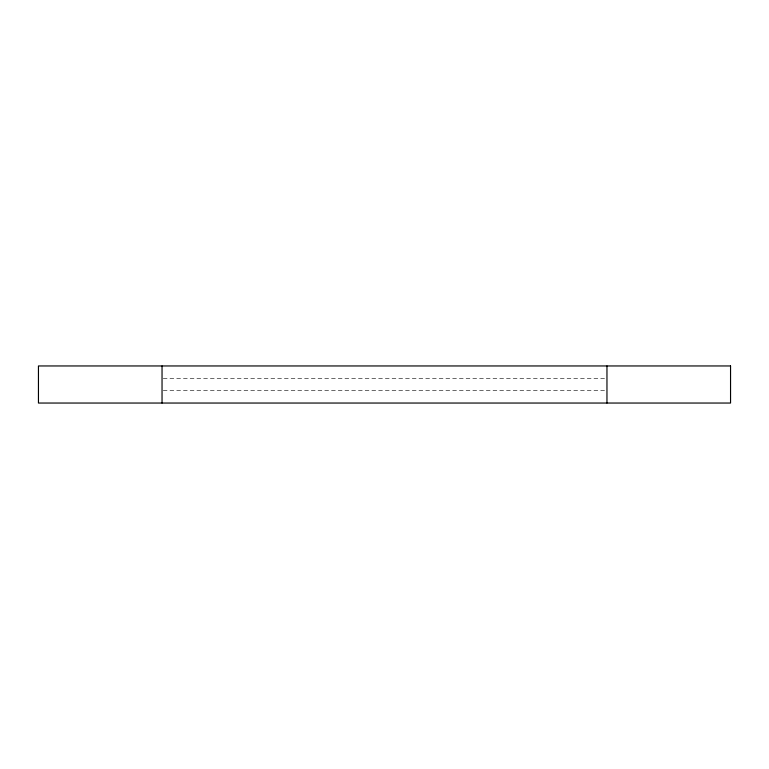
<?xml version="1.0" encoding="UTF-8"?>
<svg xmlns="http://www.w3.org/2000/svg" width="769" height="769" viewBox="0 0 769 769"><rect width="100%" height="100%" fill="white"/><g stroke="black" fill="none" stroke-linecap="round" stroke-linejoin="round"><path stroke-width="0.58" stroke-dasharray="3.85 2.88" d="M163.239 378.319L605.761 378.319M163.239 390.681L605.761 390.681"/><path stroke-width="1.15" d="M606.962 365.957L606.962 403.043M162.038 365.957L162.038 403.043M730.55 365.957L38.45 365.957L38.45 403.043L730.55 403.043L730.55 365.957"/></g></svg>
